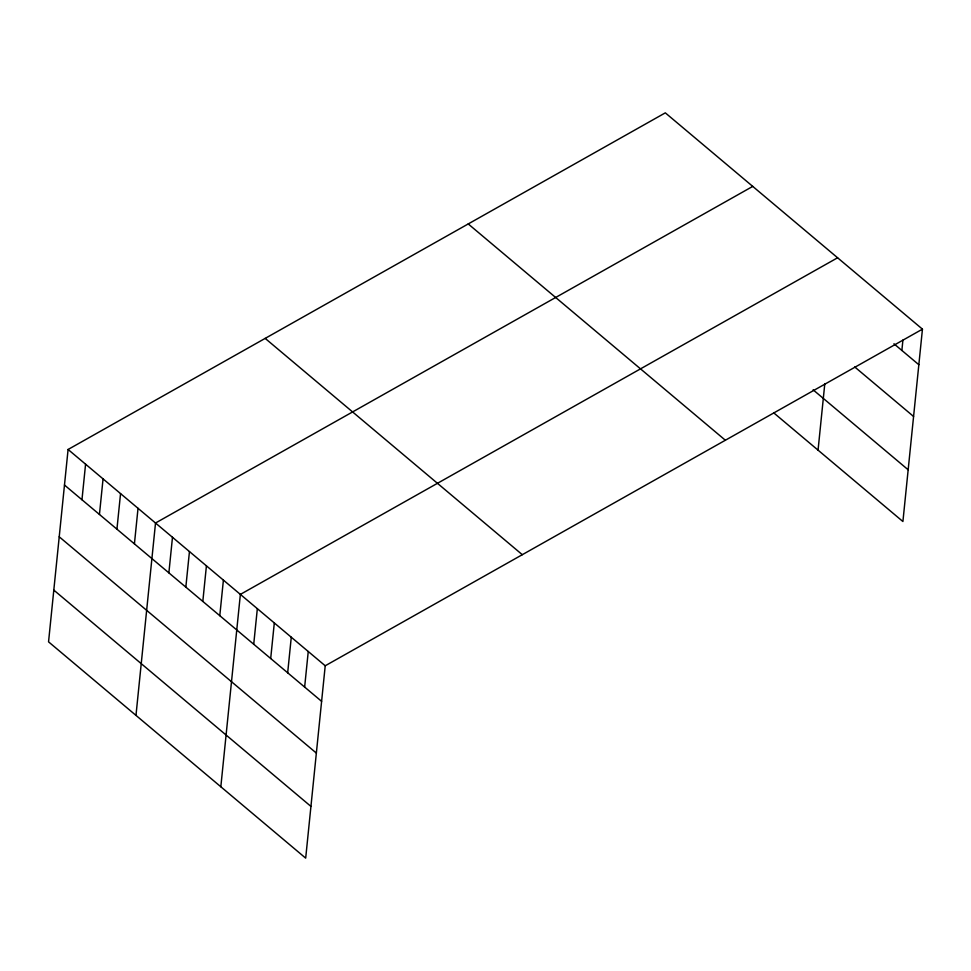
<?xml version="1.0" encoding="UTF-8"?>
<svg xmlns="http://www.w3.org/2000/svg" width="971" height="971" viewBox="0 0 971 971"><rect width="100%" height="100%" fill="white"/><g stroke="black" fill="none" stroke-linecap="round" stroke-linejoin="round"><path stroke-width="1.46" d="M68.091 449.476L48.55 641.843L305.683 858.146L325.224 665.778L922.45 329.157L665.317 112.854L68.091 449.476L325.224 665.778M81.965 499.749L85.582 464.187M99.443 514.46L103.06 478.885M116.933 529.171L120.55 493.596M134.423 543.869L138.028 508.306M135.976 715.384L155.518 523.017L752.743 186.396M168.869 572.854L172.486 537.291M185.837 587.139L189.454 551.564M202.818 601.413L206.422 565.838M219.786 615.687L223.403 580.124M220.83 786.765L240.371 594.398L837.597 257.776M253.722 644.234L257.339 608.671M270.691 658.508L274.308 622.945M287.671 672.794L291.276 637.219M304.639 687.067L308.256 651.492M818.055 450.143L824.816 383.594M901.865 350.446L902.921 340.068M922.45 329.157L902.909 521.524L773.936 413.027M893.951 343.783L918.833 364.72M854.747 366.977L913.577 416.462M813.128 389.832L908.164 469.782M468.228 223.937L725.361 440.239M265.18 338.394L522.301 554.684M64.474 485.039L321.607 701.341M59.219 536.793L316.352 753.083M53.806 590.101L310.938 806.403"/></g></svg>
